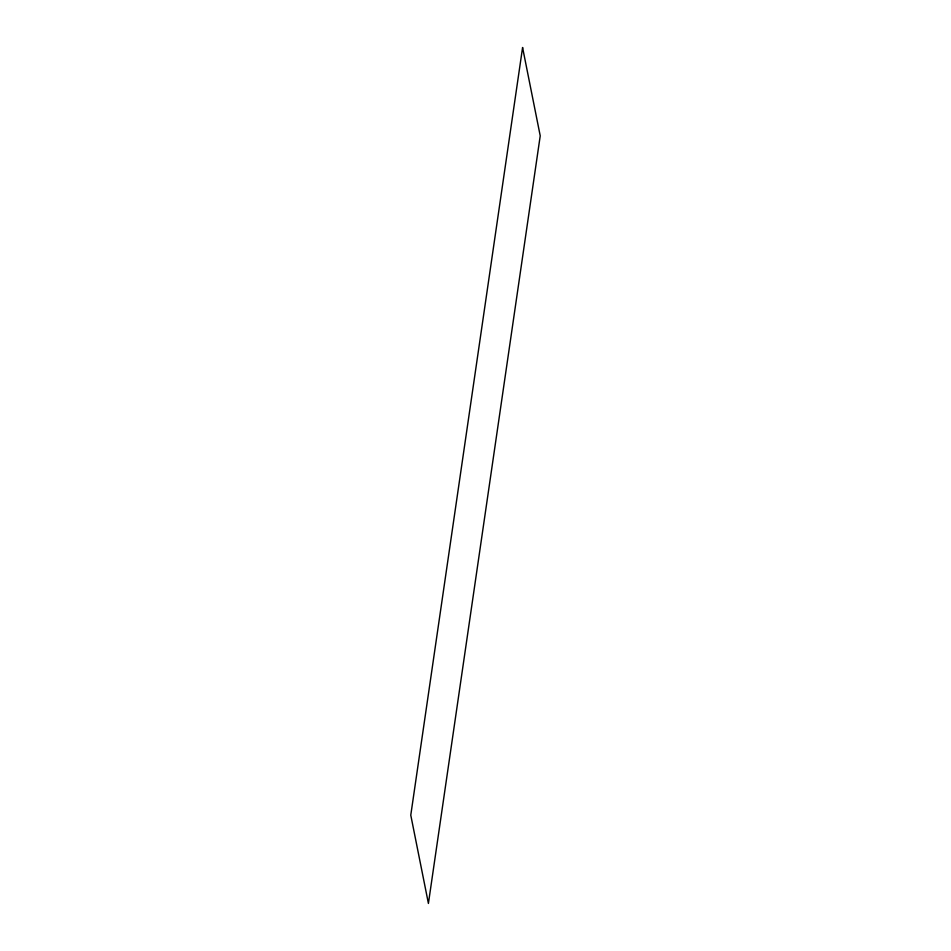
<?xml version="1.0" encoding="UTF-8"?>
<svg xmlns="http://www.w3.org/2000/svg" width="951" height="951" viewBox="0 0 951 951"><rect width="100%" height="100%" fill="white"/><g stroke="black" fill="none" stroke-linecap="round" stroke-linejoin="round"><path stroke-width="1.43" d="M522.586 47.55L410.773 815.15L428.414 903.45L540.227 135.85L522.586 47.55"/></g></svg>
